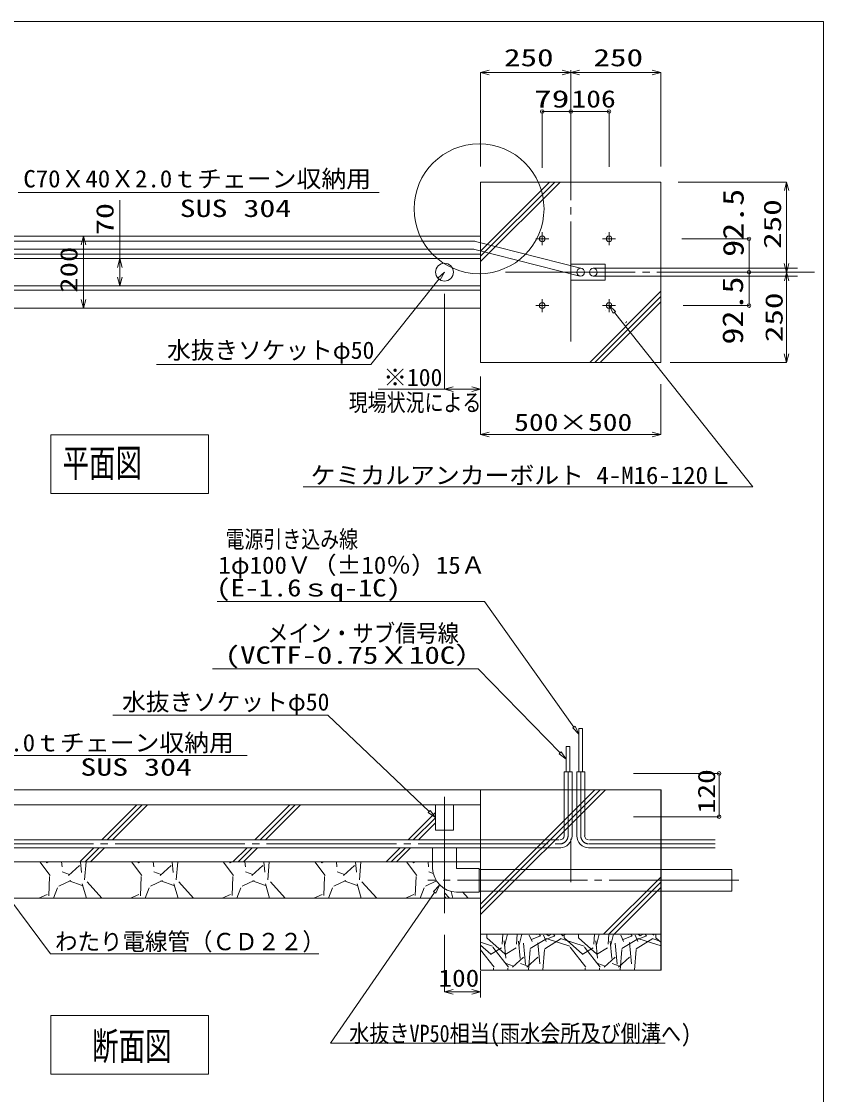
# Model space of a CAD drawing. Units: millimetres, scale not verified. Extents: x -4014 to 4014, y -2814 to 2814.
# Drawn here: x 1791 to 4014, y -160 to 2814 of the extents above; entities that cross this region are included whole.
import ezdxf
from ezdxf.enums import TextEntityAlignment as Align

# ---------------------------------------------------------------- set-up
doc = ezdxf.new("R2010")
doc.units = ezdxf.units.MM
doc.header["$LTSCALE"] = 20
doc.header["$PDMODE"] = 32
doc.header["$PDSIZE"] = 10
doc.linetypes.add('LONG_CHAIN', pattern=[21, 18, -1, 1, -1])
for name, color, linetype, lineweight in [('0-0_LAYER262', 7, 'Continuous', 9), ('0-4_LAYER257', 7, 'Continuous', 9), ('0-9_LAYER260', 7, 'Continuous', 9), ('0-C_LAYER271', 7, 'Continuous', 9), ('0-F_LAYER258', 7, 'Continuous', 9)]:
    doc.layers.add(name, color=color, linetype=linetype, lineweight=lineweight)
doc.styles.add('ＭＳ ゴシック', font='')
doc.styles.get('ＭＳ ゴシック').set_extended_font_data('MS Gothic')

msp = doc.modelspace()

# ---------------------------------------------------------------- linework, layer by layer
at = {"layer": '0-0_LAYER262'}
for p, q in [((4013.64, 2814.16), (-4013.64, 2814.16)), ((-4013.64, 2814.16), (4013.64, 2814.16)), ((4013.64, -2768.31), (4013.64, 2814.16)), ((4013.64, 2814.16), (4013.64, -2768.31))]:
    msp.add_line(p, q, dxfattribs=at)
at = {"layer": '0-4_LAYER257'}
for p, q in [((3063.12, 2672.87), (3087.1, 2679.32)), ((3289.16, 2666.42), (3337.11, 2679.32)), ((3337.11, 2666.48), (3289.16, 2679.26)), ((3063.12, 2672.87), (3563.13, 2672.87)), ((3087.1, 2666.48), (3063.12, 2672.87)), ((3063.12, 2412.57), (3063.12, 2672.87)), ((3563.13, 2672.87), (3539.16, 2666.42)), ((3234.13, 2564.63), (3234.13, 2408.36)), ((3419.13, 2564.63), (3419.13, 2411.65)), ((3063.12, 1869.18), (3063.12, 2369.21)), ((3063.12, 2369.21), (3563.13, 2369.21)), ((3563.12, 2369.21), (3563.12, 1869.18)), ((3610.99, 2369.21), (3911.43, 2369.21)), ((3905.01, 2345.2), (3911.43, 2369.21)), ((3911.43, 2369.21), (3917.88, 2345.2)), ((1782.13, 2340.25), (2782.33, 2340.25)), ((2063.17, 2081.72), (2063.17, 2319.28)), ((1063.18, 2219.18), (3063.12, 2219.18)), ((3041.52, 2205.19), (1067.31, 2205.19)), ((1956.73, 2195.2), (1963.16, 2219.18)), ((1963.16, 2019.18), (1963.16, 2219.18)), ((1963.16, 2219.18), (1969.59, 2195.2)), ((3343.35, 2129.88), (3052.35, 2203.84)), ((3216.13, 2211.7), (3252.17, 2211.7)), ((3234.13, 2229.71), (3234.13, 2193.73)), ((3437.16, 2211.7), (3401.15, 2211.7)), ((3419.15, 2229.71), (3419.15, 2193.73)), ((3041.52, 2183.2), (1067.31, 2183.2)), ((3337.92, 2108.57), (3046.92, 2182.54)), ((1063.18, 2169.22), (3063.12, 2169.22)), ((1063.18, 2156.73), (3063.12, 2156.73)), ((2056.74, 2132.7), (2063.17, 2156.73)), ((2063.17, 2156.73), (2069.58, 2132.7)), ((3313.13, 2141.7), (3408.13, 2141.7)), ((3313.13, 2096.72), (3313.13, 2141.7)), ((3408.13, 2141.7), (3408.13, 2096.72)), ((3917.88, 2095.19), (3904.98, 2143.2)), ((3917.85, 2143.2), (3905.01, 2095.19)), ((3375.64, 2130.21), (3941.57, 2130.21)), ((3804.98, 2119.2), (3988.81, 2119.2)), ((2063.17, 2081.72), (2056.74, 2105.75)), ((2069.58, 2105.75), (2063.17, 2081.72)), ((2948.17, 2100.44), (2759.31, 1863.03)), ((3375.64, 2108.24), (3941.57, 2108.24)), ((1063.18, 2081.72), (3063.12, 2081.72)), ((1063.18, 2069.23), (3063.12, 2069.23)), ((2963.14, 2059.21), (2963.14, 1795)), ((1963.16, 2019.18), (1956.73, 2043.19)), ((1969.59, 2043.19), (1963.16, 2019.18)), ((3216.13, 2026.72), (3252.17, 2026.72)), ((3234.13, 2008.71), (3234.13, 2044.72)), ((3437.16, 2026.72), (3401.15, 2026.72)), ((3419.15, 2008.71), (3419.15, 2044.72)), ((3419.15, 2026.72), (3437.14, 2010.33)), ((3430.85, 2005.38), (3419.15, 2026.72)), ((3807.22, 2026.72), (3624.61, 2026.72)), ((1063.18, 2019.18), (3063.12, 2019.18)), ((3437.14, 2010.33), (3430.85, 2005.38)), ((3434, 2007.84), (3817.4, 1524.47)), ((3911.43, 1869.18), (3904.98, 1893.19)), ((3917.85, 1893.19), (3911.43, 1869.18)), ((2759.31, 1863.03), (2164.87, 1863.03)), ((3563.13, 1869.18), (3063.12, 1869.18)), ((3063.12, 1830.38), (3063.12, 1795)), ((3063.2, 1830.38), (3063.2, 1669.19)), ((3063.12, 1795), (2779.24, 1795)), ((2963.14, 1795), (2987.15, 1801.45)), ((2987.15, 1788.58), (2963.14, 1795)), ((3039.12, 1801.45), (3063.12, 1795)), ((3063.12, 1795), (3039.12, 1788.58)), ((3563.13, 1809.23), (3563.13, 1669.19)), ((3563.13, 1669.19), (3063.15, 1669.19)), ((3539.13, 1675.64), (3563.13, 1669.19)), ((3563.13, 1669.19), (3539.13, 1662.83)), ((2571.77, 1524.47), (3817.4, 1524.47)), ((3074.4, 1206.58), (2333.25, 1206.58)), ((3321.7, 858.64), (3074.4, 1206.58)), ((3056.54, 1019.47), (2320.69, 1019.47)), ((3283.89, 786.92), (3056.54, 1019.47)), ((2639.52, 891.23), (2043.95, 891.23)), ((2920.77, 624.3), (2639.52, 891.23)), ((3335.63, 854.74), (3335.63, 734.74)), ((3345.65, 854.74), (3335.63, 854.74)), ((3345.65, 734.74), (3345.65, 854.74)), ((3300.64, 804.75), (3300.64, 734.74)), ((3310.63, 804.75), (3300.64, 804.75)), ((3310.63, 734.74), (3310.63, 804.75)), ((1410.09, 779.78), (2416.07, 779.78)), ((3294.64, 734.74), (3316.63, 734.74)), ((3294.64, 556.75), (3294.64, 734.74)), ((3316.63, 556.75), (3316.63, 734.74)), ((3329.62, 734.74), (3329.62, 556.75)), ((3724.14, 730.1), (3487.28, 730.1)), ((3724.14, 730.1), (3724.14, 610.1)), ((563.2, 684.73), (3563.12, 684.73)), ((3063.12, 184.74), (3063.12, 684.73)), ((3563.12, 684.73), (3563.12, 184.74)), ((1063.18, 642.76), (3063.12, 642.76)), ((2013.69, 545.75), (2110.7, 642.76)), ((2028.19, 545.75), (2125.19, 642.76)), ((2042.7, 545.75), (2139.69, 642.76)), ((2437.94, 545.75), (2534.93, 642.76)), ((2452.44, 545.75), (2549.42, 642.76)), ((2466.95, 545.75), (2563.94, 642.76)), ((2938.15, 572.73), (2938.15, 642.76)), ((2988.14, 642.76), (2988.14, 572.73)), ((2862.23, 545.75), (2938.15, 621.69)), ((2876.69, 545.75), (2938.15, 607.2)), ((3724.14, 610.1), (3487.12, 610.1)), ((2891.22, 545.75), (2938.15, 592.69)), ((2988.14, 572.73), (2938.15, 572.73)), ((790.19, 545.75), (3281.12, 545.75)), ((3313.12, 549.05), (3313.12, 428.89)), ((3364.79, 545.75), (3713.12, 545.75)), ((790.19, 523.75), (3286.04, 523.75)), ((1952.7, 484.73), (1991.69, 523.75)), ((1967.19, 484.73), (2006.19, 523.75)), ((1981.69, 484.73), (2020.68, 523.75)), ((2376.93, 484.73), (2415.94, 523.75)), ((2391.44, 484.73), (2430.44, 523.75)), ((2405.94, 484.73), (2444.93, 523.75)), ((2801.2, 484.73), (2840.21, 523.75)), ((2815.69, 484.73), (2854.7, 523.75)), ((2830.18, 484.73), (2869.19, 523.75)), ((2930.13, 466.74), (2930.13, 523.75)), ((3362.33, 523.75), (3713.12, 523.75)), ((1063.18, 484.73), (3063.12, 484.73)), ((1666.23, 504.51), (1871.1, 229.74)), ((1870.66, 446.94), (1841.47, 484.73)), ((1861.52, 482.6), (1859.14, 484.73)), ((1864.79, 484.73), (1860.88, 482.5)), ((1901.84, 484.73), (1903.25, 471.29)), ((1954.62, 484.73), (1957.15, 455.68)), ((1969.76, 484.73), (1965.62, 435.28)), ((2124.66, 446.98), (2095.46, 484.73)), ((2115.52, 482.6), (2113.14, 484.73)), ((2118.76, 484.73), (2114.88, 482.5)), ((2155.83, 484.73), (2157.26, 471.19)), ((2208.62, 484.73), (2211.14, 455.85)), ((2223.75, 484.73), (2219.62, 435.3)), ((2378.63, 447), (2349.45, 484.73)), ((2369.51, 482.6), (2367.13, 484.73)), ((2372.78, 484.73), (2368.89, 482.5)), ((2409.83, 484.73), (2411.27, 471.08)), ((2462.61, 484.73), (2465.13, 455.99)), ((2477.72, 484.73), (2473.61, 435.3)), ((2632.59, 447.02), (2603.45, 484.73)), ((2623.53, 482.6), (2621.13, 484.73)), ((2626.77, 484.73), (2622.87, 482.5)), ((2663.83, 484.73), (2665.27, 470.98)), ((2716.61, 484.73), (2719.07, 456.18)), ((2731.73, 484.73), (2727.62, 435.3)), ((2886.59, 447.04), (2857.46, 484.73)), ((2877.5, 482.6), (2875.13, 484.73)), ((2880.77, 484.73), (2876.87, 482.5)), ((2917.8, 484.73), (2919.27, 470.88)), ((1924.31, 449.83), (1903.97, 457.48)), ((1951.94, 474.68), (1921.46, 446.75)), ((2178.31, 449.83), (2157.98, 457.48)), ((2205.97, 474.7), (2175.49, 446.77)), ((2432.3, 449.83), (2411.97, 457.44)), ((2459.98, 474.75), (2429.51, 446.79)), ((2686.3, 449.83), (2665.96, 457.44)), ((2714.03, 474.76), (2683.51, 446.79)), ((2932.07, 452.92), (2919.99, 457.44)), ((3059.13, 466.74), (3059.13, 400.77)), ((3759.12, 463.77), (3059.13, 463.77)), ((3759.12, 403.77), (3759.12, 463.77)), ((1866.34, 391.15), (1868.88, 444.48)), ((1894.44, 417.78), (1927.44, 433.02)), ((1958.86, 419.75), (1923.3, 432.44)), ((1970.69, 384.74), (1959.03, 424.36)), ((1972.75, 429.12), (2013.26, 384.74)), ((2120.36, 391.18), (2122.9, 444.52)), ((2148.41, 417.78), (2181.43, 433.02)), ((2212.87, 419.75), (2177.31, 432.44)), ((2224.68, 384.74), (2213.04, 424.3)), ((2226.69, 429.18), (2267.23, 384.74)), ((2374.33, 391.24), (2376.87, 444.56)), ((2402.38, 417.78), (2435.4, 433)), ((2466.89, 419.73), (2431.33, 432.44)), ((2478.65, 384.74), (2467.05, 424.28)), ((2480.62, 429.26), (2521.24, 384.74)), ((2628.33, 391.26), (2630.88, 444.62)), ((2656.39, 417.74), (2689.36, 433)), ((2720.9, 419.73), (2685.34, 432.42)), ((2732.66, 384.74), (2721.05, 424.26)), ((2734.55, 429.32), (2775.24, 384.74)), ((2882.33, 391.32), (2884.88, 444.64)), ((2910.36, 417.74), (2941.13, 431.97)), ((1839.15, 384.74), (1862.35, 394.52)), ((1879.99, 384.74), (1890.59, 413.07)), ((2093.15, 384.74), (2116.39, 394.52)), ((2133.98, 384.74), (2144.61, 413.09)), ((2347.14, 384.74), (2370.4, 394.57)), ((2387.97, 384.74), (2398.6, 413.13)), ((2601.13, 384.74), (2624.4, 394.57)), ((2641.95, 384.74), (2652.61, 413.15)), ((2935.84, 400.32), (2647.47, -17.49)), ((2855.12, 384.74), (2878.43, 394.57)), ((2895.96, 384.74), (2906.61, 413.17)), ((2977.36, 384.74), (2963.14, 398.97)), ((2967.37, 384.74), (2963.14, 388.98)), ((2986.64, 384.74), (2981.29, 402.96)), ((3059.13, 400.77), (2996.12, 400.77)), ((3013.21, 402.29), (3029.21, 384.74)), ((3059.13, 403.77), (3759.12, 403.77)), ((1063.18, 384.74), (3063.12, 384.74)), ((2963.14, 282.32), (2963.14, 124.76)), ((3563.12, 284.74), (3063.12, 284.74)), ((3080.56, 274.38), (3080.56, 284.74)), ((3131.51, 228.63), (3080.68, 274.34)), ((3164.72, 284.74), (3162.44, 256.4)), ((3177.75, 284.74), (3169.34, 251.17)), ((3217.29, 284.74), (3218.91, 283.31)), ((3237.76, 282.05), (3245.38, 264.27)), ((3286.55, 272.25), (3240.85, 244.3)), ((3243.67, 269.48), (3269.08, 279.63)), ((3268.66, 279.12), (3265.27, 284.74)), ((3286.07, 284.74), (3291.41, 279.45)), ((3350.64, 251.25), (3287.15, 271.57)), ((3291.5, 279.53), (3299.36, 284.74)), ((3334.56, 274.38), (3334.56, 284.74)), ((3385.51, 228.63), (3334.71, 274.34)), ((3418.73, 284.74), (3416.45, 256.35)), ((3431.75, 284.74), (3423.35, 251.17)), ((3471.27, 284.74), (3472.92, 283.27)), ((3491.76, 282.09), (3499.38, 264.31)), ((3540.55, 272.25), (3494.82, 244.3)), ((3497.67, 269.48), (3523.06, 279.63)), ((3522.67, 279.12), (3519.28, 284.74)), ((3540.1, 284.74), (3543.12, 281.72)), ((3563.12, 264.54), (3541.12, 271.57)), ((3096.64, 251.25), (3063.12, 261.96)), ((3140.57, 193.03), (3097.42, 248.93)), ((3161.36, 246.28), (3130.88, 228.48)), ((3168.17, 265.04), (3173.27, 216.78)), ((3221.97, 260.92), (3227.08, 202.5)), ((3240.7, 242.3), (3235.87, 184.74)), ((3394.54, 193.07), (3351.39, 248.93)), ((3415.36, 246.28), (3384.88, 228.48)), ((3422.21, 264.93), (3427.28, 216.68)), ((3475.98, 261.09), (3481.05, 202.66)), ((3494.67, 242.32), (3489.87, 184.74)), ((1871.1, 229.74), (2614.93, 229.74)), ((3222.06, 220.81), (3191.58, 192.88)), ((3476.07, 220.84), (3445.61, 192.9)), ((3563.12, 184.74), (3063.12, 184.74)), ((3063.21, 182.34), (3063.21, 109.17)), ((3138.59, 184.74), (3138.86, 190.67)), ((3194.31, 195.84), (3173.96, 203.45)), ((3392.59, 184.74), (3392.89, 190.71)), ((3448.28, 195.84), (3428, 203.45)), ((2963.14, 124.76), (2987.15, 131.19)), ((3063.12, 124.76), (2963.14, 124.76)), ((2987.15, 118.31), (2963.14, 124.76)), ((3039.12, 131.19), (3063.12, 124.76)), ((3063.12, 124.76), (3039.12, 118.31)), ((2647.47, -17.49), (3574.56, -17.49))]:
    msp.add_line(p, q, dxfattribs=at)
at = {"layer": '0-4_LAYER257', "linetype": 'LONG_CHAIN'}
for p, q in [((3313.13, 2679.32), (3313.13, 1926.74)), ((3305.65, 556.75), (3305.65, 734.74)), ((3340.64, 734.74), (3340.64, 556.75)), ((2963.14, 664.76), (2963.14, 342.36)), ((790.19, 534.75), (3289.73, 534.75)), ((3364.17, 534.75), (3713.12, 534.75)), ((3779.13, 433.75), (2916.72, 433.75))]:
    msp.add_line(p, q, dxfattribs=at)
at = {"layer": '0-4_LAYER257'}
for points in [[(3539.16, 2679.26), (3563.13, 2672.87), (3563.13, 2412.57)], [(3911.43, 2369.21), (3911.43, 1869.18), (3588.52, 1869.18)], [(3807.22, 2026.72), (3807.22, 2211.7), (3620.95, 2211.7)], [(3087.15, 1662.83), (3063.15, 1669.19), (3087.15, 1675.64)], [(3329.62, 734.74), (3351.65, 734.74), (3351.65, 556.75)], [(2996.12, 523.75), (2996.12, 466.74), (3059.13, 466.74)]]:
    msp.add_lwpolyline(points, dxfattribs=at)
for points in [[(2945.05, 2102.93), (2963.14, 2119.2), (2951.32, 2097.95)], [(2309.61, 1505.69), (1872.07, 1505.69), (1872.07, 1668.02), (2309.61, 1668.02)], [(3324.94, 860.98), (3335.63, 839.14), (3318.43, 856.33)], [(3286.75, 789.72), (3300.64, 769.73), (3281.01, 784.13)], [(2923.5, 627.21), (2938.15, 607.76), (2918.01, 621.42)], [(2932.56, 402.59), (2949.46, 420.1), (2939.14, 398.04)], [(2309.61, -103.69), (1872.07, -103.69), (1872.07, 58.63), (2309.61, 58.63)]]:
    msp.add_lwpolyline(points, close=True, dxfattribs=at)
for centre, radius, start, end in [((3041.56, 2161.74), 43.46, 75.60349, 90.06587), ((3234.45, 2211.37), 8.31, 92.09295, 177.68434), ((3234.46, 2212.01), 8.32, 182.10112, 267.82466), ((3233.87, 2211.4), 8.28, 2.12338, 88.09912), ((3233.84, 2212), 8.31, 272.11279, 357.96111), ((3419.45, 2211.37), 8.31, 92.0928, 177.68368), ((3419.46, 2212.01), 8.32, 182.10025, 267.82481), ((3418.85, 2211.4), 8.28, 2.11344, 87.96086), ((3418.84, 2211.98), 8.29, 272.12159, 358.10045), ((3041.38, 2160.33), 22.88, 75.96884, 89.67346), ((2964.08, 2118.29), 25.94, 92.10506, 178.01365), ((2962.15, 2118.24), 25.99, 2.09093, 87.83831), ((2964.1, 2120.14), 25.96, 182.0952, 267.85778), ((2962.18, 2120.14), 25.96, 272.09747, 357.90289), ((3341.06, 2118.78), 11.43, 92.14527, 177.96218), ((3341.02, 2119.62), 11.39, 182.1527, 268.06304), ((3340.21, 2119.65), 11.43, 272.1237, 357.66097), ((3340.19, 2118.76), 11.45, 2.12889, 87.76393), ((3376.06, 2118.76), 11.46, 92.13866, 177.86152), ((3376, 2119.62), 11.39, 182.16028, 268.16342), ((3375.21, 2119.65), 11.43, 272.12368, 357.66095), ((3375.19, 2118.76), 11.45, 2.12889, 87.76393), ((3234.45, 2026.4), 8.31, 92.10692, 177.89129), ((3234.45, 2027.01), 8.31, 182.10867, 267.89133), ((3233.84, 2026.4), 8.31, 2.11245, 87.88755), ((3233.84, 2027.01), 8.31, 272.10871, 357.89309), ((3419.45, 2026.4), 8.31, 92.10773, 177.89146), ((3419.45, 2027.01), 8.31, 182.10867, 267.89084), ((3418.82, 2026.4), 8.31, 2.10182, 87.74992), ((3418.84, 2026.99), 8.29, 272.11732, 358.03152), ((3283.21, 557.18), 11.43, 272.13805, 357.86196), ((3282.38, 558.01), 34.28, 272.1002, 357.89981), ((3363.87, 558.01), 34.28, 182.10259, 267.93332), ((3363.06, 557.18), 11.43, 182.13957, 267.86046), ((2998.64, 469.28), 68.56, 182.12046, 267.89753)]:
    msp.add_arc(centre, radius, start, end, dxfattribs=at)
at = {"layer": '0-4_LAYER257', "linetype": 'LONG_CHAIN'}
for centre, start, end in [((3282.78, 557.6), 272.13729, 357.86272), ((3363.49, 557.61), 182.13881, 267.86122)]:
    msp.add_arc(centre, 22.87, start, end, dxfattribs=at)
at = {"layer": '0-4_LAYER257'}
for p in [(3807.22, 2211.7), (3807.22, 2119.2), (3807.22, 2026.72), (3724.14, 730.1), (3724.14, 610.1)]:
    msp.add_point(p, dxfattribs=at)
at = {"layer": '0-9_LAYER260'}
for p, q in [((3063.12, 2177.95), (3254.39, 2369.21)), ((3063.12, 2163.45), (3268.88, 2369.21)), ((3063.12, 2148.95), (3283.37, 2369.21)), ((3408.59, 2226.7), (3408.65, 2226.7)), ((3407.15, 2119.2), (3408.65, 2119.2)), ((3408.13, 2096.72), (3313.13, 2096.72)), ((3365.77, 1869.18), (3563.12, 2066.52)), ((3380.26, 1869.18), (3563.12, 2052.03)), ((3394.77, 1869.18), (3563.12, 2037.54)), ((3408.59, 2011.7), (3408.65, 2011.7)), ((3063.33, 368.02), (3380.05, 684.73)), ((3063.33, 353.53), (3394.55, 684.73)), ((3063.33, 684.73), (3563.31, 684.73)), ((3063.33, 339.01), (3409.03, 684.73)), ((3404.3, 284.74), (3563.31, 443.75)), ((3418.81, 284.74), (3563.31, 429.26)), ((3433.31, 284.74), (3563.31, 414.77)), ((3563.31, 284.74), (3063.33, 284.74)), ((3124.88, 284.74), (3122.69, 257.18)), ((3137.92, 284.74), (3129.53, 251.12)), ((3177.47, 284.74), (3178.96, 283.44)), ((3198.13, 281.64), (3205.76, 263.88)), ((3246.78, 272.27), (3201.04, 244.34)), ((3203.9, 269.5), (3229.31, 279.63)), ((3228.85, 279.07), (3225.46, 284.74)), ((3246.28, 284.74), (3251.57, 279.45)), ((3310.93, 251.21), (3247.42, 271.53)), ((3251.72, 279.53), (3259.55, 284.74)), ((3294.74, 274.38), (3294.74, 284.74)), ((3345.69, 228.63), (3294.89, 274.34)), ((3378.87, 284.74), (3376.68, 257.1)), ((3391.91, 284.74), (3383.5, 251.12)), ((3431.47, 284.74), (3432.95, 283.44)), ((3452.12, 281.68), (3459.73, 263.9)), ((3500.75, 272.27), (3455.04, 244.34)), ((3457.89, 269.5), (3483.28, 279.63)), ((3482.84, 279.1), (3479.43, 284.74)), ((3500.27, 284.74), (3505.59, 279.45)), ((3563.31, 251.72), (3501.41, 271.53)), ((3505.71, 279.53), (3513.55, 284.74)), ((3548.71, 274.38), (3548.71, 284.74)), ((3563.31, 261.36), (3548.88, 274.34)), ((3091.69, 228.63), (3063.33, 254.14)), ((3100.91, 192.84), (3063.33, 241.47)), ((3121.53, 246.24), (3091.03, 228.48)), ((3128.29, 266.09), (3133.35, 217.84)), ((3182.29, 259.25), (3187.38, 200.82)), ((3200.86, 242.17), (3196.08, 184.74)), ((3354.89, 192.84), (3311.7, 248.74)), ((3375.5, 246.28), (3345.04, 228.48)), ((3382.28, 265.99), (3387.37, 217.73)), ((3436.28, 259.41), (3441.35, 200.99)), ((3454.85, 242.19), (3450.08, 184.74)), ((3182.02, 220.61), (3151.53, 192.67)), ((3436.04, 220.65), (3405.54, 192.7)), ((3098.79, 184.74), (3099.05, 190.3)), ((3154.42, 195.86), (3134.12, 203.49)), ((3352.78, 184.74), (3353.05, 190.34)), ((3408.41, 195.86), (3388.09, 203.49))]:
    msp.add_line(p, q, dxfattribs=at)
at = {"layer": '0-9_LAYER260', "linetype": 'LONG_CHAIN'}
msp.add_line((3131.95, 2119.2), (3911.43, 2119.2), dxfattribs=at)
at = {"layer": '0-9_LAYER260'}
msp.add_lwpolyline([(3563.31, 684.73), (3563.31, 184.74), (3063.33, 184.74)], dxfattribs=at)
msp.add_arc((3464.65, 1982.2), 3, 270, 0, dxfattribs=at)
at = {"layer": '0-C_LAYER271'}
msp.add_line((3419.13, 2564.63), (3234.13, 2564.63), dxfattribs=at)
for p in [(3234.13, 2564.63), (3313.13, 2564.63), (3419.13, 2564.63)]:
    msp.add_point(p, dxfattribs=at)
at = {"layer": '0-F_LAYER258'}
msp.add_circle((3058.95, 2294.88), 180, dxfattribs=at)

# ---------------------------------------------------------------- texts
at = {"layer": '0-4_LAYER257', "style": 'ＭＳ ゴシック'}
for s, height, width, p in [('250', 48.09, 1.4, (3128.11, 2675.5)), ('250', 48.09, 1.4, (3376.07, 2675.5)), ('C70Ｘ40Ｘ2.0ｔチェーン収納用', 48.09, 1.05, (1796.07, 2339.78)), ('SUS 304', 48.11, 1.35, (2229.28, 2257.72)), ('現場状況による', 48.11, 0.8, (2697.81, 1719.55)), ('500×500', 48.11, 1.25, (3156.24, 1664.87)), ('平面図', 76.97, 0.7, (1904.55, 1528.94)), ('ケミカルアンカーボルト 4-M16-120Ｌ', 48.09, 1.05, (2592.2, 1517.89)), ('電源引き込み線', 48.11, 0.8, (2356.27, 1340.66)), ('1φ100Ｖ（±10％）15Ａ', 48.11, 1.05, (2336.71, 1268.89)), ('(E-1.6ｓq-1C)', 48.11, 1.2, (2330.98, 1206.08)), ('メイン・サブ信号線', 48.11, 0.9, (2471.77, 1080.02)), ('(VCTF-0.75Ｘ10C）', 48.11, 1.3, (2354.38, 1019.46)), ('C70Ｘ40Ｘ2.0ｔチェーン収納用', 48.09, 1.05, (1416.12, 776.75)), ('SUS 304', 48.11, 1.35, (1954.03, 709.22)), ('わたり電線管（ＣＤ２２）', 48.11, 0.95, (1883.76, 225.51)), ('100', 48.09, 1.15, (2946.58, 124.29)), ('水抜きVP50相当(雨水会所及び側溝へ)', 48.11, 0.85, (2698.84, -29.03)), ('断面図', 76.97, 0.7, (1986.39, -87.13))]:
    msp.add_text(s, height=height, dxfattribs=dict(at, width=width)).set_placement(p, align=Align.BOTTOM_LEFT)
for s, height, width, p in [('92.5', 57.73, 1.2, (3809.63, 2161.78)), ('70', 48.09, 1.35, (2060.45, 2222.51)), ('250', 48.09, 1.4, (3910.31, 2184.01)), ('200', 48.09, 1.3, (1960.46, 2062.28)), ('92.5', 57.73, 1.2, (3808.03, 1918.68)), ('250', 48.09, 1.4, (3914.73, 1925.44)), ('120', 48.09, 1.25, (3727.69, 619.06))]:
    msp.add_text(s, height=height, rotation=90, dxfattribs=dict(at, width=width)).set_placement(p, align=Align.BOTTOM_LEFT)
for s, p in [('水抜きソケットφ50', (2194.29, 1864.69)), ('※100', (2793.49, 1789.3)), ('水抜きソケットφ50', (2069.68, 889.83))]:
    msp.add_text(s, height=48.11, dxfattribs=at).set_placement(p, align=Align.BOTTOM_LEFT)
at = {"layer": '0-C_LAYER271', "style": 'ＭＳ ゴシック'}
for s, width, p in [('79', 1.5, (3211.18, 2561.09)), ('106', 1.25, (3315.09, 2561.09))]:
    msp.add_text(s, height=48.09, dxfattribs=dict(at, width=width)).set_placement(p, align=Align.BOTTOM_LEFT)

doc.saveas('drawing.dxf')
